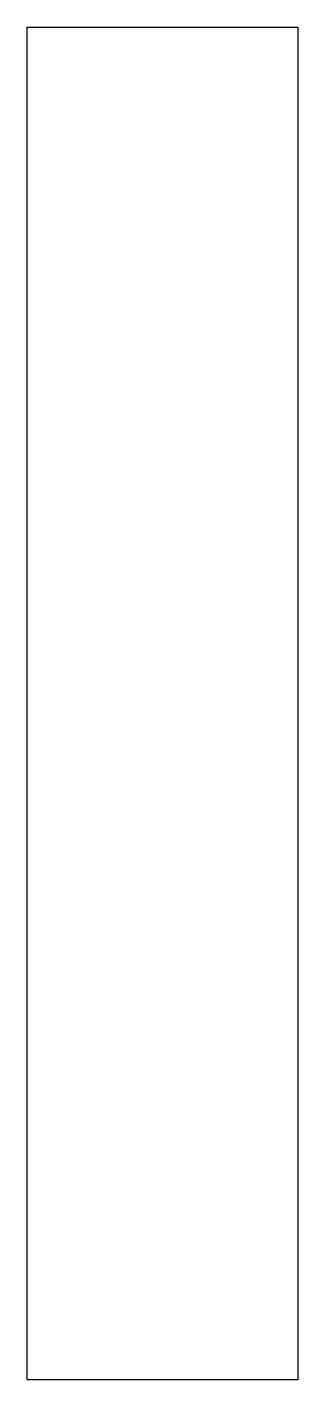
# Model space of a CAD drawing. Header units: metres. Extents: x 7 to 12, y -30 to -5.
import ezdxf

# ---------------------------------------------------------------- set-up
doc = ezdxf.new("R2010")
doc.units = ezdxf.units.M

msp = doc.modelspace()

# ---------------------------------------------------------------- linework, layer by layer
for p, q in [((7, -30), (7, -5)), ((7, -5), (12, -5)), ((12, -5), (12, -30)), ((12, -30), (7, -30))]:
    msp.add_line(p, q)

doc.saveas('drawing.dxf')
